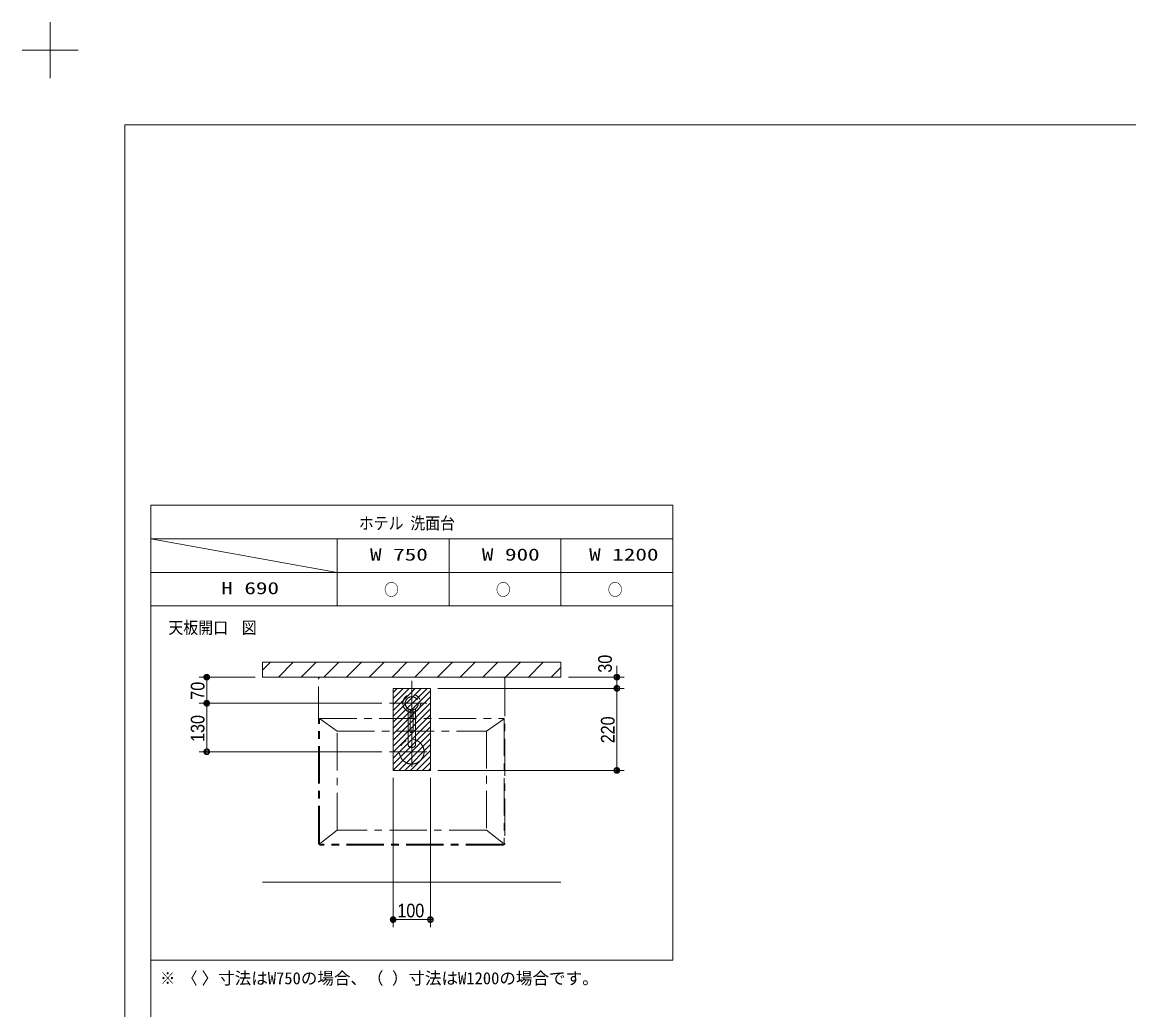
# Model space of a CAD drawing. Units: millimetres, scale not verified. Extents: x -6062 to 6062, y -3045 to 3045.
# Drawn here: x -6062 to -3094, y 397 to 3045 of the extents above; entities that cross this region are included whole.
import ezdxf
from ezdxf.enums import TextEntityAlignment as Align

# ---------------------------------------------------------------- set-up
doc = ezdxf.new("R2010")
doc.units = ezdxf.units.MM
doc.header["$LTSCALE"] = 20
doc.linetypes.add('CHAIN1', pattern=[8, 5, -1, 1, -1])
for name, color, linetype, lineweight in [('0-0_1図面枠', 7, 'Continuous', 9), ('0-1_2寸法-2', 7, 'Continuous', 9), ('0-2_0', 7, 'Continuous', 9), ('0-3_2寸法-1', 7, 'Continuous', 9), ('0-5_3一般', 7, 'Continuous', 9)]:
    doc.layers.add(name, color=color, linetype=linetype, lineweight=lineweight)
doc.styles.add('ＭＳ ゴシック', font='')
doc.styles.add('ＭＳ Ｐゴシック', font='')
doc.styles.get('ＭＳ ゴシック').set_extended_font_data('MS Gothic')
doc.styles.get('ＭＳ Ｐゴシック').set_extended_font_data('MS PGothic')

# ---------------------------------------------------------------- blocks, each defined once
blk = doc.blocks.new('グループ')
at = {"layer": '0-0_1図面枠'}
for p, q in [((-84000, 57900), (-84000, 60900)), ((-85500, 59400), (-82500, 59400))]:
    blk.add_line(p, q, dxfattribs=at)
blk = doc.blocks.new('グループ-2')
at = {"layer": '0-0_1図面枠'}
blk.add_lwpolyline([(-80000, 55400), (80000, 55400), (80000, -55400), (-80000, -55400)], close=True, dxfattribs=at)
blk = doc.blocks.new('図面枠')
at = {"layer": '0-0_1図面枠'}
for name in ['グループ', 'グループ-2']:
    blk.add_blockref(name, (0, 0), dxfattribs=at)
blk = doc.blocks.new('_Dot')
at = {"layer": '0-2_0'}
for p, q in [((-10, 0), (-20, 0)), ((9.78, 2), (-9.78, 2)), ((7.99, 6), (-7.99, 6)), ((9.16, -3.98), (-9.16, -3.98)), ((6, -7.98), (-6, -7.98))]:
    blk.add_line(p, q, dxfattribs=at)
for points in [[(10, 0), (9.92, 1.25), (9.69, 2.49), (9.3, 3.68), (8.76, 4.82), (8.09, 5.88), (7.29, 6.85), (6.37, 7.71), (5.36, 8.44), (4.26, 9.05), (3.09, 9.51), (1.87, 9.82), (0.63, 9.98), (-0.63, 9.98), (-1.87, 9.82), (-3.09, 9.51), (-4.26, 9.05), (-5.36, 8.44), (-6.37, 7.71), (-7.29, 6.85), (-8.09, 5.88), (-8.76, 4.82), (-9.3, 3.68), (-9.69, 2.49), (-9.92, 1.25), (-10, 0), (0, 0)], [(-10, 0), (-9.92, -1.25), (-9.69, -2.49), (-9.3, -3.68), (-8.76, -4.82), (-8.09, -5.88), (-7.29, -6.85), (-6.37, -7.71), (-5.36, -8.44), (-4.26, -9.05), (-3.09, -9.51), (-1.87, -9.82), (-0.63, -9.98), (0.63, -9.98), (1.87, -9.82), (3.09, -9.51), (4.26, -9.05), (5.36, -8.44), (6.37, -7.71), (7.29, -6.85), (8.09, -5.88), (8.76, -4.82), (9.3, -3.68), (9.69, -2.49), (9.92, -1.25), (10, 0), (0, 0)]]:
    blk.add_lwpolyline(points, close=True, dxfattribs=at)

msp = doc.modelspace()

# ---------------------------------------------------------------- linework, layer by layer
at = {"layer": '0-0_1図面枠'}
for p, q in [((-5717.5, 1750), (-5717.5, -2420)), ((-4317.5, 1660), (-5717.5, 1660)), ((-5717.5, 1660), (-5217.5, 1570)), ((-5217.5, 1480), (-5217.5, 1660)), ((-4917.5, 1480), (-4917.5, 1660)), ((-4617.5, 1480), (-4617.5, 1660)), ((-5717.5, 1570), (-4317.5, 1570))]:
    msp.add_line(p, q, dxfattribs=at)
for points in [[(-5717.5, 1750), (-4317.5, 1750), (-4317.5, 1480), (-5717.5, 1480)], [(-5717.5, 1480), (-4317.5, 1480), (-4317.5, 530), (-5717.5, 530)]]:
    msp.add_lwpolyline(points, close=True, dxfattribs=at)
at = {"layer": '0-1_2寸法-2'}
for p, q in [((-4467.5, 1304.01), (-4467.5, 1319.01)), ((-4597.5, 1289), (-4447.5, 1289)), ((-4467.5, 1289), (-4467.5, 1259)), ((-4947.5, 1259), (-4447.5, 1259)), ((-4467.5, 1243.99), (-4467.5, 1228.99))]:
    msp.add_line(p, q, dxfattribs=at)
at = {"layer": '0-3_2寸法-1'}
for p, q in [((-5437.5, 1289), (-5587.5, 1289)), ((-5567.5, 1273.99), (-5567.5, 1234.01)), ((-4947.5, 1259), (-4447.5, 1259)), ((-5097.5, 1219), (-5587.5, 1219)), ((-5097.5, 1219), (-5587.5, 1219)), ((-4467.5, 1054.01), (-4467.5, 1243.99)), ((-5567.5, 1104.01), (-5567.5, 1203.99)), ((-5097.5, 1089), (-5587.5, 1089)), ((-4947.5, 1039), (-4447.5, 1039)), ((-5067.5, 1019), (-5067.5, 619)), ((-4967.5, 1019), (-4967.5, 619)), ((-4982.51, 639), (-5052.49, 639))]:
    msp.add_line(p, q, dxfattribs=at)
at = {"layer": '0-5_3一般'}
for p, q in [((-5417.5, 1307.76), (-5396.26, 1329)), ((-5375.3, 1289), (-5335.3, 1329)), ((-5314.34, 1289), (-5274.34, 1329)), ((-5253.38, 1289), (-5213.38, 1329)), ((-5192.42, 1289), (-5152.42, 1329)), ((-5131.46, 1289), (-5091.46, 1329)), ((-5070.5, 1289), (-5030.5, 1329)), ((-5009.54, 1289), (-4969.54, 1329)), ((-4948.58, 1289), (-4908.58, 1329)), ((-4887.62, 1289), (-4847.62, 1329)), ((-4826.66, 1289), (-4786.66, 1329)), ((-4765.7, 1289), (-4725.7, 1329)), ((-4704.74, 1289), (-4664.74, 1329)), ((-4643.78, 1289), (-4617.5, 1315.28)), ((-5417.5, 1289), (-4617.5, 1289)), ((-5067.5, 1248), (-5056.5, 1259)), ((-5067.5, 1232), (-5040.5, 1259)), ((-5067.5, 1216), (-5024.5, 1259)), ((-5067.5, 1200), (-5008.5, 1259)), ((-5067.5, 1184), (-4992.5, 1259)), ((-5067.5, 1168), (-4976.5, 1259)), ((-5067.5, 1152), (-4967.5, 1252)), ((-5067.5, 1136), (-4967.5, 1236)), ((-5067.5, 1120), (-4967.5, 1220)), ((-5067.5, 1104), (-4967.5, 1204)), ((-5067.5, 1088), (-4967.5, 1188)), ((-5067.5, 1072), (-4967.5, 1172)), ((-5067.5, 1056), (-4967.5, 1156)), ((-5067.5, 1040), (-4967.5, 1140)), ((-5052.5, 1039), (-4967.5, 1124)), ((-5036.5, 1039), (-4967.5, 1108)), ((-5020.5, 1039), (-4967.5, 1092)), ((-5004.5, 1039), (-4967.5, 1076)), ((-4988.5, 1039), (-4967.5, 1060)), ((-4972.5, 1039), (-4967.5, 1044)), ((-5417.5, 739), (-4617.5, 739))]:
    msp.add_line(p, q, dxfattribs=at)
at = {"layer": '0-5_3一般', "linetype": 'CHAIN1'}
for p, q in [((-5267.5, 844), (-5267.5, 1284)), ((-5262.5, 1289), (-4772.5, 1289)), ((-5017.5, 1279), (-5017.5, 1159)), ((-4767.5, 1284), (-4767.5, 844)), ((-5077.5, 1219), (-4957.5, 1219)), ((-5217.5, 1144), (-5265, 1177.8)), ((-5265, 844), (-5265, 1177.8)), ((-4817.5, 1144), (-4770, 1177.25)), ((-5017.5, 1149), (-5017.5, 1029)), ((-5077.5, 1089), (-4957.5, 1089)), ((-5217.5, 879), (-5262.5, 844)), ((-4817.5, 879), (-4772.5, 844)), ((-4772.5, 841.5), (-5262.5, 841.5)), ((-4772.5, 839), (-5262.5, 839)), ((-4667.5, 739), (-5367.5, 739))]:
    msp.add_line(p, q, dxfattribs=at)
at = {"layer": '0-5_3一般'}
for points in [[(-5417.5, 1329), (-4617.5, 1329), (-4617.5, 1289), (-5417.5, 1289)], [(-5067.5, 1259), (-4967.5, 1259), (-4967.5, 1039), (-5067.5, 1039)], [(-5067.5, 1259), (-4967.5, 1259), (-4967.5, 1039), (-5067.5, 1039)]]:
    msp.add_lwpolyline(points, close=True, dxfattribs=at)
at = {"layer": '0-5_3一般', "linetype": 'CHAIN1'}
for points in [[(-5027.5, 1204.64), (-5027.5, 1108.15), (-5027.46, 1107.46), (-5027.33, 1106.75), (-5027.11, 1106.04), (-5026.8, 1105.33), (-5026.38, 1104.63), (-5025.87, 1103.95), (-5025.26, 1103.32), (-5024.57, 1102.73), (-5023.8, 1102.2), (-5022.97, 1101.73), (-5022.09, 1101.34), (-5021.18, 1101.02), (-5020.25, 1100.78), (-5019.32, 1100.61), (-5018.4, 1100.52), (-5017.5, 1100.49), (-5016.6, 1100.52), (-5015.68, 1100.61), (-5014.75, 1100.78), (-5013.82, 1101.02), (-5012.91, 1101.34), (-5012.03, 1101.73), (-5011.2, 1102.2), (-5010.43, 1102.73), (-5009.74, 1103.32), (-5009.13, 1103.95), (-5008.62, 1104.63), (-5008.2, 1105.33), (-5007.89, 1106.04), (-5007.67, 1106.75), (-5007.54, 1107.46), (-5007.5, 1108.15), (-5007.5, 1204.64)], [(-5021.5, 1201.96), (-5021.5, 1141), (-5013.5, 1141), (-5013.5, 1201.96)], [(-5265, 1177.8), (-4770, 1177.8), (-4770, 844)]]:
    msp.add_lwpolyline(points, dxfattribs=at)
msp.add_lwpolyline([(-5217.5, 1144), (-4817.5, 1144), (-4817.5, 879), (-5217.5, 879)], close=True, dxfattribs=at)
for centre, radius in [((-5017.5, 1219), 24), ((-5017.5, 1219), 17.5), ((-5017.5, 1089), 33)]:
    msp.add_circle(centre, radius, dxfattribs=at)
for centre, radius, start, end in [((-5262.5, 1284), 5, 90, 180), ((-4772.5, 1284), 5, 0, 90), ((-5262.5, 844), 5, 180, 270), ((-5262.5, 844), 2.5, 180, 270), ((-4772.5, 844), 5, 270, 0), ((-4772.5, 844), 2.5, 270, 0)]:
    msp.add_arc(centre, radius, start, end, dxfattribs=at)

# ---------------------------------------------------------------- block references
at = {"layer": '0-0_1図面枠', "xscale": 0.05, "yscale": 0.05}
msp.add_blockref('図面枠', (-1787.5, 0), dxfattribs=at)
at = {"layer": '0-1_2寸法-2', "xscale": 0.7503418, "yscale": 0.7503418}
for p, rotation in [((-4467.5, 1289), 270), ((-4467.5, 1259), 90)]:
    msp.add_blockref('_Dot', p, dxfattribs=dict(at, rotation=rotation))
at = {"layer": '0-3_2寸法-1', "xscale": 0.7503418, "yscale": 0.7503418}
for p, rotation in [((-5567.5, 1289), 90), ((-4467.5, 1259), 90), ((-5567.5, 1219), 270), ((-5567.5, 1219), 90), ((-5567.5, 1089), 270), ((-4467.5, 1039), 270), ((-5067.5, 639), 180)]:
    msp.add_blockref('_Dot', p, dxfattribs=dict(at, rotation=rotation))
msp.add_blockref('_Dot', (-4967.5, 639), dxfattribs=at)

# ---------------------------------------------------------------- texts
at = {"layer": '0-0_1図面枠', "style": 'ＭＳ ゴシック'}
for s, width, p in [('洗面台', 0.9, (-5021.34, 1675.81)), ('ホテル', 0.9, (-5159.45, 1675.81)), ('W 750', 1.4, (-5129.45, 1591.59)), ('W 900', 1.4, (-4829.45, 1591.59)), ('W 1200', 1.4, (-4541.75, 1591.59)), ('H 690', 1.4, (-5528.49, 1501.59)), ('○', 0.9, (-5092.09, 1497.53)), ('○', 0.9, (-4792.09, 1497.53)), ('○', 0.9, (-4492.09, 1497.53)), ('天板開口', 0.9, (-5670, 1395.64)), ('図', 0.9, (-5473.27, 1395.64)), ('※ 〈', 0.9, (-5692.1, 455.81))]:
    msp.add_text(s, height=32.55, dxfattribs=dict(at, width=width)).set_placement(p, align=Align.BOTTOM_LEFT)
msp.add_text(' 〉寸法はW750の場合、（ ）寸法はW1200の場合です。', height=32.55, dxfattribs=at).set_placement((-5603.34, 455.81), align=Align.BOTTOM_LEFT)
at = {"layer": '0-1_2寸法-2', "style": 'ＭＳ Ｐゴシック', "width": 0.9}
msp.add_text('30', height=36.66, rotation=90, dxfattribs=at).set_placement((-4469.98, 1301.02), align=Align.BOTTOM_LEFT)
at = {"layer": '0-3_2寸法-1', "style": 'ＭＳ Ｐゴシック', "width": 0.9}
for s, p in [('70', (-5562.54, 1228.63)), ('130', (-5562.54, 1115.39)), ('220', (-4462.54, 1111.72))]:
    msp.add_text(s, height=36.66, rotation=90, dxfattribs=at).set_placement(p, align=Align.BOTTOM_LEFT)
msp.add_text('100', height=36.66, dxfattribs=at).set_placement((-5056.11, 634.04), align=Align.BOTTOM_LEFT)

doc.saveas('drawing.dxf')
